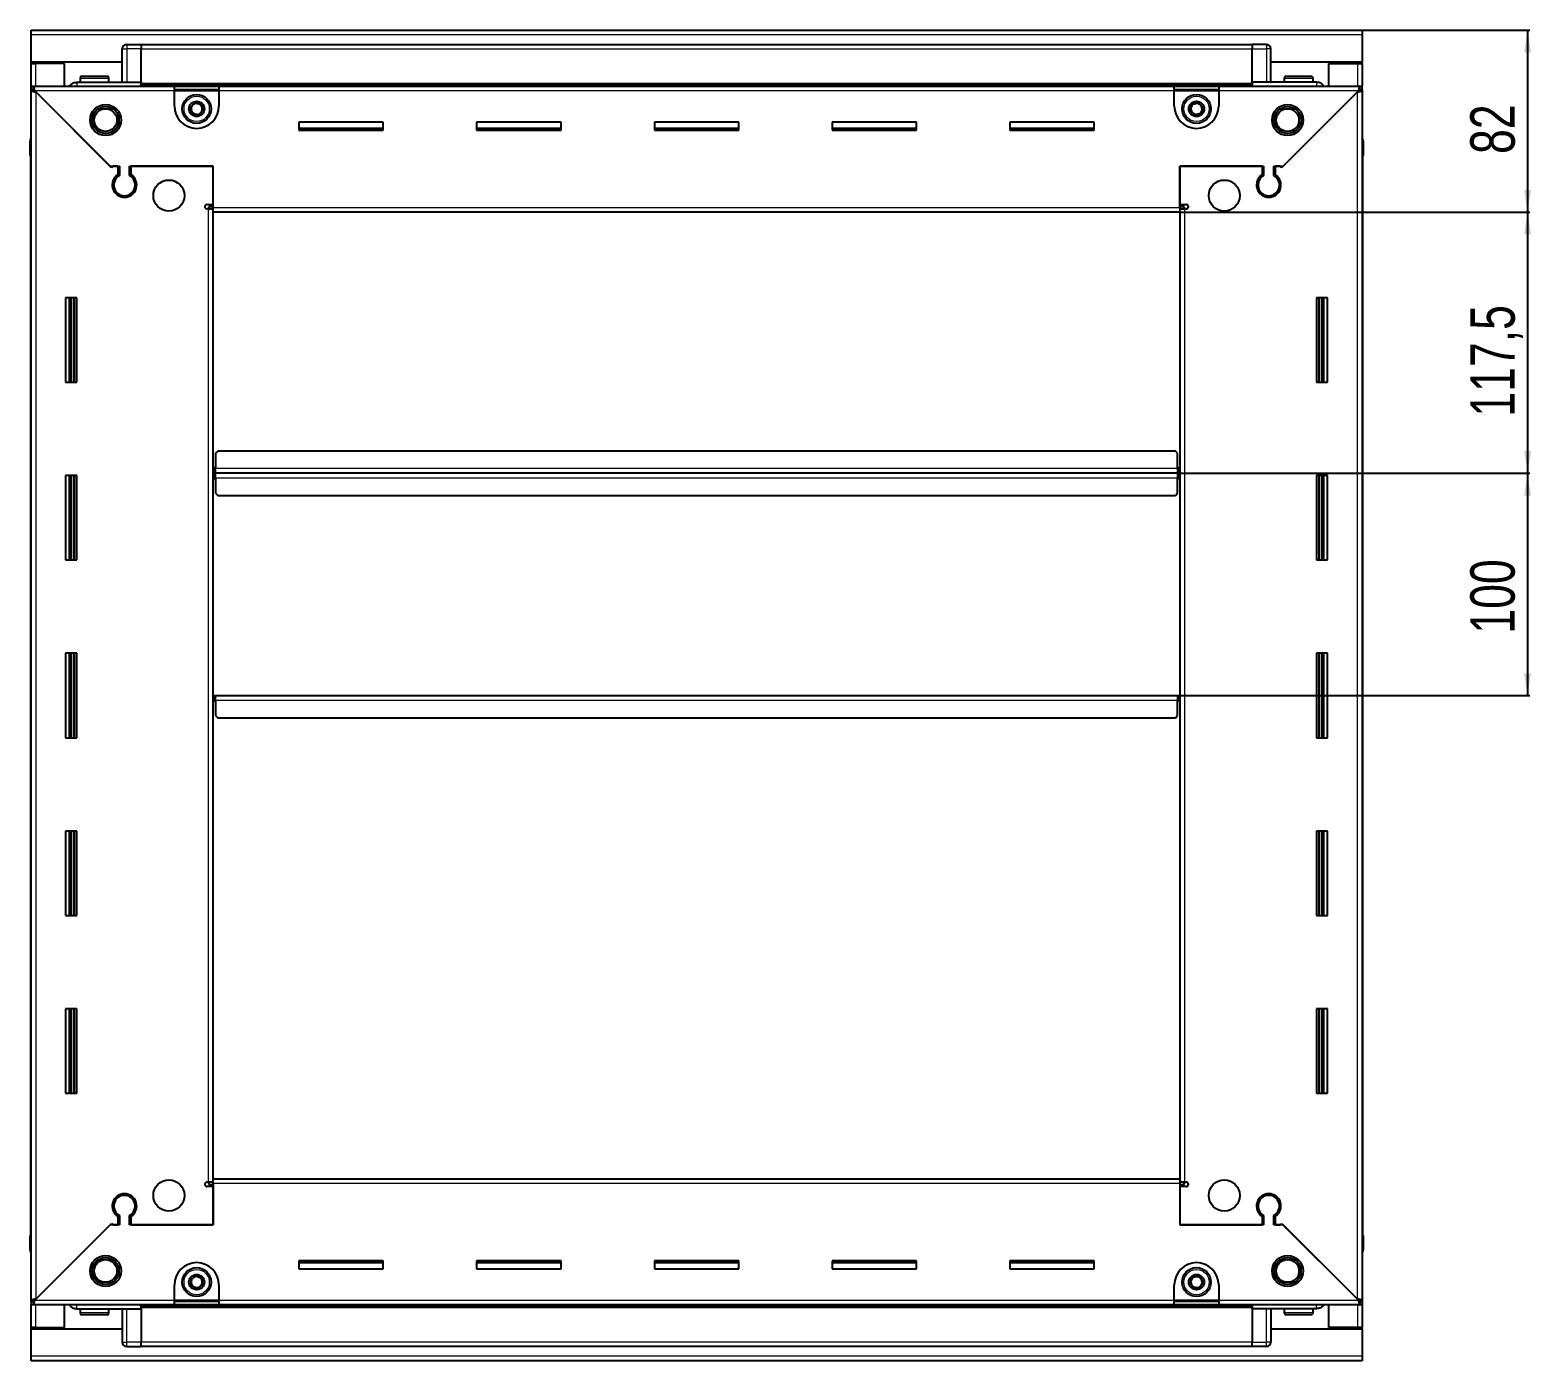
# Model space of a CAD drawing. Header units: millimetres. Extents: x 899 to 4301, y -776 to 1912.
# Drawn here: x 3625 to 4301, y 1194 to 1793 of the extents above; entities that cross this region are included whole.
import ezdxf

# ---------------------------------------------------------------- set-up
doc = ezdxf.new("R2010")
doc.units = ezdxf.units.MM
doc.layers.add('FORMAT', color=7, linetype='Continuous')
doc.styles.add('SLDTEXTSTYLE0', font='TXT', dxfattribs={"width": 0.75})
doc.dimstyles.new('SLDDIMSTYLE0', dxfattribs={"dimtxt": 20, "dimasz": 10, "dimexe": 0, "dimexo": 0.0625, "dimgap": 5, "dimtad": 2, "dimdec": 1, "dimrnd": 1e-09, "dimzin": 12, "dimdsep": 46, "dimtxsty": 'SLDTEXTSTYLE0', "dimsah": 1, "dimcen": 0.09, "dimadec": 0, "dimazin": 3, "dimtfac": 1, "dimtofl": 0, "dimtmove": 0, "dimatfit": 3, "dimfxl": 0, "dimfrac": 2, "dimtolj": 1, "dimtzin": 12, "dimarcsym": 0})

# ---------------------------------------------------------------- blocks, each defined once
blk = doc.blocks.new('_D_5')
at = {"layer": 'FORMAT'}
for p, q in [((4224.87, 1793.43), (4300.36, 1793.43)), ((4299.36, 1793.43), (4299.36, 1711.43)), ((4142.87, 1711.43), (4300.36, 1711.43))]:
    blk.add_line(p, q, dxfattribs=at)
for points in [[(4299.36, 1793.43), (4297.82, 1783.43), (4300.9, 1783.43)], [(4299.36, 1711.43), (4300.9, 1721.43), (4297.82, 1721.43)]]:
    blk.add_solid(points, dxfattribs=at)
at = {"layer": 'FORMAT', "insert": (4273.58, 1737.66), "char_height": 20, "attachment_point": 1, "rotation": 90, "style": 'SLDTEXTSTYLE0'}
blk.add_mtext('82', dxfattribs=at)
blk = doc.blocks.new('_D_6')
at = {"layer": 'FORMAT'}
for p, q in [((4142.87, 1711.43), (4300.36, 1711.43)), ((4299.36, 1711.43), (4299.36, 1593.93)), ((4141.87, 1593.93), (4300.36, 1593.93))]:
    blk.add_line(p, q, dxfattribs=at)
for points in [[(4299.36, 1711.43), (4297.82, 1701.43), (4300.9, 1701.43)], [(4299.36, 1593.93), (4300.9, 1603.93), (4297.82, 1603.93)]]:
    blk.add_solid(points, dxfattribs=at)
at = {"layer": 'FORMAT', "insert": (4273.58, 1619.43), "char_height": 20, "attachment_point": 1, "rotation": 90, "style": 'SLDTEXTSTYLE0'}
blk.add_mtext('117,5', dxfattribs=at)
blk = doc.blocks.new('_D_7')
at = {"layer": 'FORMAT'}
for p, q in [((4141.87, 1593.93), (4300.36, 1593.93)), ((4299.36, 1593.93), (4299.36, 1493.93)), ((4141.87, 1493.93), (4300.36, 1493.93))]:
    blk.add_line(p, q, dxfattribs=at)
for points in [[(4299.36, 1593.93), (4297.82, 1583.93), (4300.9, 1583.93)], [(4299.36, 1493.93), (4300.9, 1503.93), (4297.82, 1503.93)]]:
    blk.add_solid(points, dxfattribs=at)
at = {"layer": 'FORMAT', "insert": (4273.58, 1521.77), "char_height": 20, "attachment_point": 1, "rotation": 90, "style": 'SLDTEXTSTYLE0'}
blk.add_mtext('100', dxfattribs=at)

msp = doc.modelspace()

# ---------------------------------------------------------------- linework, layer by layer
at = {"color": 7, "linetype": 'Continuous', "lineweight": 25}
for p, q in [((3625.86, 1791.33), (3625.86, 1793.43)), ((3625.86, 1793.43), (4224.86, 1793.43)), ((3625.86, 1778.93), (3625.86, 1791.33)), ((4224.86, 1793.43), (4224.86, 1791.33)), ((4224.86, 1791.33), (4224.86, 1778.93)), ((3666.86, 1769.93), (3666.86, 1784.93)), ((3667.53, 1786.43), (3667.53, 1786.43)), ((3668.86, 1786.93), (3675.36, 1786.93)), ((3668.86, 1786.93), (3675.36, 1786.93)), ((3675.36, 1786.93), (3675.36, 1786.93)), ((3675.36, 1786.93), (3675.36, 1786.93)), ((3675.36, 1786.93), (3675.36, 1784.93)), ((4175.36, 1786.78), (3675.36, 1786.78)), ((3675.36, 1769.93), (3675.36, 1784.93)), ((4175.36, 1786.93), (4175.36, 1786.93)), ((4181.86, 1786.93), (4175.36, 1786.93)), ((4181.86, 1786.93), (4175.36, 1786.93)), ((4175.36, 1786.93), (4175.36, 1784.93)), ((4175.36, 1769.93), (4175.36, 1784.93)), ((4183.86, 1784.93), (4183.86, 1784.93)), ((4183.86, 1769.93), (4183.86, 1784.93)), ((3666.86, 1778.93), (3625.86, 1778.93)), ((3625.86, 1778.43), (3625.86, 1778.93)), ((3625.86, 1768.18), (3625.86, 1778.43)), ((3625.86, 1778.43), (3627.96, 1778.43)), ((3627.36, 1778.43), (3627.36, 1778.93)), ((3640.86, 1778.43), (3627.96, 1778.43)), ((3640.86, 1768.18), (3640.86, 1778.43)), ((4224.86, 1778.93), (4183.86, 1778.93)), ((4209.86, 1768.18), (4209.86, 1778.43)), ((4209.86, 1778.43), (4222.76, 1778.43)), ((4222.76, 1778.43), (4224.86, 1778.43)), ((4223.36, 1778.43), (4223.36, 1778.93)), ((4224.86, 1778.43), (4224.86, 1778.93)), ((4224.86, 1778.43), (4224.86, 1768.18)), ((3646.36, 1769.93), (3675.36, 1769.93)), ((3647.86, 1771.83), (3647.86, 1769.93)), ((3648.66, 1772.63), (3660.06, 1772.63)), ((3660.86, 1769.93), (3660.86, 1771.83)), ((3675.36, 1769.93), (3675.36, 1769.43)), ((4175.36, 1769.93), (4175.36, 1769.43)), ((4204.36, 1769.93), (4175.36, 1769.93)), ((4189.86, 1771.83), (4189.86, 1769.93)), ((4190.66, 1772.63), (4202.06, 1772.63)), ((4202.86, 1769.93), (4202.86, 1771.83)), ((3625.86, 1766.68), (3625.86, 1768.18)), ((3625.86, 1768.18), (3626.86, 1768.18)), ((3625.86, 1766.18), (3625.86, 1766.68)), ((3625.86, 1766.68), (3626.86, 1766.68)), ((3625.86, 1221.68), (3625.86, 1766.18)), ((3627.36, 1766.18), (3625.86, 1766.18)), ((3626.86, 1768.18), (3690.36, 1768.18)), ((3626.86, 1766.68), (3626.86, 1768.18)), ((3627.46, 1766.08), (3661.36, 1732.18)), ((3662.06, 1731.48), (3627.96, 1765.58)), ((3675.28, 1768.18), (3675.36, 1769.9)), ((3675.36, 1768.78), (4175.36, 1768.78)), ((3690.36, 1766.08), (3690.36, 1768.18)), ((3690.36, 1768.18), (3710.36, 1768.18)), ((3690.36, 1766.68), (3710.36, 1766.68)), ((3690.36, 1759.18), (3690.36, 1766.08)), ((3710.36, 1768.18), (3710.36, 1766.08)), ((3710.36, 1768.18), (4140.36, 1768.18)), ((3710.36, 1766.08), (3710.36, 1759.18)), ((4140.36, 1766.08), (4140.36, 1768.18)), ((4140.36, 1768.18), (4160.36, 1768.18)), ((4140.36, 1766.68), (4160.36, 1766.68)), ((4140.36, 1759.18), (4140.36, 1766.08)), ((4160.36, 1768.18), (4223.86, 1768.18)), ((4160.36, 1768.18), (4160.36, 1766.08)), ((4160.36, 1766.08), (4160.36, 1759.18)), ((4175.36, 1769.9), (4175.43, 1768.18)), ((4222.76, 1765.58), (4188.66, 1731.48)), ((4189.36, 1732.18), (4223.26, 1766.08)), ((4223.36, 1766.18), (4224.86, 1766.18)), ((4223.86, 1766.68), (4223.86, 1768.18)), ((4223.86, 1768.18), (4224.86, 1768.18)), ((4223.86, 1766.68), (4224.86, 1766.68)), ((4224.86, 1766.68), (4224.86, 1768.18)), ((4224.86, 1766.68), (4224.86, 1766.18)), ((4224.86, 1766.18), (4224.86, 1221.68)), ((3784.36, 1751.93), (3746.36, 1751.93)), ((3746.36, 1751.93), (3746.36, 1748.43)), ((3784.36, 1748.43), (3784.36, 1751.93)), ((3864.36, 1751.93), (3826.36, 1751.93)), ((3826.36, 1751.93), (3826.36, 1748.43)), ((3864.36, 1748.43), (3864.36, 1751.93)), ((3944.36, 1751.93), (3906.36, 1751.93)), ((3906.36, 1751.93), (3906.36, 1748.43)), ((3944.36, 1748.43), (3944.36, 1751.93)), ((4024.36, 1751.93), (3986.36, 1751.93)), ((3986.36, 1751.93), (3986.36, 1748.43)), ((4024.36, 1748.43), (4024.36, 1751.93)), ((4104.36, 1751.93), (4066.36, 1751.93)), ((4066.36, 1751.93), (4066.36, 1748.43)), ((4104.36, 1748.43), (4104.36, 1751.93)), ((3625.36, 1743.43), (3625.36, 1736.93)), ((3625.36, 1736.93), (3625.36, 1743.43)), ((3784.36, 1749.18), (3746.36, 1749.18)), ((3746.36, 1748.43), (3784.36, 1748.43)), ((3864.36, 1749.18), (3826.36, 1749.18)), ((3826.36, 1748.43), (3864.36, 1748.43)), ((3944.36, 1749.18), (3906.36, 1749.18)), ((3906.36, 1748.43), (3944.36, 1748.43)), ((4024.36, 1749.18), (3986.36, 1749.18)), ((3986.36, 1748.43), (4024.36, 1748.43)), ((4104.36, 1749.18), (4066.36, 1749.18)), ((4066.36, 1748.43), (4104.36, 1748.43)), ((4224.86, 1744.76), (4224.86, 1744.76)), ((4225.36, 1743.43), (4225.36, 1736.93)), ((4225.36, 1736.93), (4225.36, 1743.43)), ((3625.36, 1736.93), (3625.36, 1736.93)), ((3625.86, 1736.93), (3625.36, 1736.93)), ((3625.51, 1736.93), (3625.51, 1250.93)), ((4224.86, 1736.93), (4225.36, 1736.93)), ((4225.21, 1250.93), (4225.21, 1736.93)), ((4225.36, 1736.93), (4225.36, 1736.93)), ((4225.36, 1736.93), (4225.36, 1736.93)), ((3661.36, 1732.18), (3665.56, 1732.18)), ((3662.76, 1732.18), (3662.06, 1731.48)), ((3664.86, 1732.18), (3662.76, 1732.18)), ((3664.86, 1732.18), (3664.86, 1728.29)), ((3665.56, 1732.18), (3665.56, 1727.9)), ((3670.16, 1732.18), (3707.86, 1732.18)), ((3670.16, 1727.9), (3670.16, 1732.18)), ((3670.86, 1728.29), (3670.86, 1732.18)), ((3707.86, 1732.18), (3670.86, 1732.18)), ((3707.86, 1713.53), (3707.86, 1732.18)), ((3707.86, 1714.93), (3707.86, 1732.18)), ((4142.86, 1732.18), (4180.56, 1732.18)), ((4142.86, 1713.53), (4142.86, 1732.18)), ((4142.86, 1732.18), (4142.86, 1714.93)), ((4179.86, 1732.18), (4142.86, 1732.18)), ((4179.86, 1732.18), (4179.86, 1728.29)), ((4180.56, 1732.18), (4180.56, 1727.9)), ((4185.16, 1732.18), (4189.36, 1732.18)), ((4185.16, 1727.9), (4185.16, 1732.18)), ((4187.96, 1732.18), (4185.86, 1732.18)), ((4185.86, 1728.29), (4185.86, 1732.18)), ((4188.66, 1731.48), (4187.96, 1732.18)), ((3665.86, 1719.32), (3665.86, 1718.56)), ((4184.86, 1719.32), (4184.86, 1718.56)), ((3705.01, 1714.93), (3707.86, 1714.93)), ((3705.76, 1712.93), (3705.01, 1712.93)), ((3705.76, 1712.93), (3707.86, 1712.93)), ((3707.86, 1713.93), (3705.86, 1713.93)), ((3705.86, 1713.93), (3705.86, 1712.93)), ((3707.86, 1711.43), (3707.86, 1713.53)), ((4142.86, 1711.43), (3707.86, 1711.43)), ((3707.86, 1276.43), (3707.86, 1711.43)), ((4142.86, 1714.93), (4145.71, 1714.93)), ((4144.86, 1713.93), (4142.86, 1713.93)), ((4142.86, 1713.53), (4142.86, 1711.43)), ((4142.86, 1712.93), (4144.96, 1712.93)), ((4142.86, 1711.43), (4142.86, 1276.43)), ((4144.86, 1712.93), (4144.86, 1713.93)), ((4145.71, 1712.93), (4144.96, 1712.93)), ((3646.36, 1672.93), (3641.36, 1672.93)), ((3641.36, 1672.93), (3641.36, 1634.93)), ((3643.51, 1634.93), (3643.51, 1672.93)), ((3645.3, 1634.93), (3645.3, 1672.93)), ((3645.33, 1634.93), (3645.33, 1672.93)), ((3646.36, 1634.93), (3646.36, 1672.93)), ((4204.36, 1672.93), (4204.36, 1634.93)), ((4209.36, 1672.93), (4204.36, 1672.93)), ((4205.38, 1672.93), (4205.38, 1634.93)), ((4205.41, 1672.93), (4205.41, 1634.93)), ((4207.21, 1672.93), (4207.21, 1634.93)), ((4209.36, 1634.93), (4209.36, 1672.93)), ((3641.36, 1634.93), (3646.36, 1634.93)), ((4204.36, 1634.93), (4209.36, 1634.93)), ((3709.86, 1603.93), (3708.86, 1602.93)), ((3708.86, 1602.93), (3708.86, 1596.03)), ((4140.86, 1603.93), (3709.86, 1603.93)), ((4141.86, 1602.93), (4140.86, 1603.93)), ((4141.86, 1596.03), (4141.86, 1602.93)), ((3708.86, 1596.78), (3708.61, 1596.78)), ((3708.61, 1596.78), (3708.61, 1593.93)), ((3708.86, 1593.93), (3708.86, 1596.03)), ((4142.11, 1596.78), (4141.86, 1596.78)), ((4141.86, 1596.03), (4141.86, 1593.93)), ((4142.11, 1593.93), (4142.11, 1596.78)), ((3646.36, 1592.93), (3641.36, 1592.93)), ((3641.36, 1592.93), (3641.36, 1554.93)), ((3643.51, 1554.93), (3643.51, 1592.93)), ((3645.3, 1554.93), (3645.3, 1592.93)), ((3645.33, 1554.93), (3645.33, 1592.93)), ((3646.36, 1554.93), (3646.36, 1592.93)), ((3708.61, 1593.93), (3707.86, 1593.93)), ((3708.61, 1593.93), (3708.61, 1591.08)), ((3708.61, 1591.08), (3708.86, 1591.08)), ((4141.86, 1593.93), (3708.86, 1593.93)), ((3708.86, 1591.83), (3708.86, 1593.93)), ((3708.86, 1591.83), (3708.86, 1584.93)), ((4141.86, 1593.93), (4141.86, 1591.83)), ((4141.86, 1584.93), (4141.86, 1591.83)), ((4141.86, 1591.08), (4142.11, 1591.08)), ((4142.86, 1593.93), (4142.11, 1593.93)), ((4142.11, 1591.08), (4142.11, 1593.93)), ((4204.36, 1592.93), (4204.36, 1554.93)), ((4209.36, 1592.93), (4204.36, 1592.93)), ((4205.38, 1592.93), (4205.38, 1554.93)), ((4205.41, 1592.93), (4205.41, 1554.93)), ((4207.21, 1592.93), (4207.21, 1554.93)), ((4209.36, 1554.93), (4209.36, 1592.93)), ((3708.86, 1584.93), (3709.86, 1583.93)), ((3709.86, 1583.93), (4140.86, 1583.93)), ((4140.86, 1583.93), (4141.86, 1584.93)), ((3641.36, 1554.93), (3646.36, 1554.93)), ((4204.36, 1554.93), (4209.36, 1554.93)), ((3646.36, 1512.93), (3641.36, 1512.93)), ((3641.36, 1512.93), (3641.36, 1474.93)), ((3643.51, 1474.93), (3643.51, 1512.93)), ((3645.3, 1474.93), (3645.3, 1512.93)), ((3645.33, 1474.93), (3645.33, 1512.93)), ((3646.36, 1474.93), (3646.36, 1512.93)), ((4204.36, 1512.93), (4204.36, 1474.93)), ((4209.36, 1512.93), (4204.36, 1512.93)), ((4205.38, 1512.93), (4205.38, 1474.93)), ((4205.41, 1512.93), (4205.41, 1474.93)), ((4207.21, 1512.93), (4207.21, 1474.93)), ((4209.36, 1474.93), (4209.36, 1512.93)), ((3707.86, 1493.93), (3708.61, 1493.93)), ((3708.61, 1493.93), (3708.61, 1491.08)), ((3708.86, 1491.83), (3708.86, 1493.93)), ((3708.86, 1493.93), (4141.86, 1493.93)), ((4141.86, 1493.93), (4141.86, 1491.83)), ((4142.11, 1491.08), (4142.11, 1493.93)), ((4142.11, 1493.93), (4142.86, 1493.93)), ((3708.61, 1491.08), (3708.86, 1491.08)), ((3708.86, 1491.83), (3708.86, 1484.93)), ((4141.86, 1484.93), (4141.86, 1491.83)), ((4141.86, 1491.08), (4142.11, 1491.08)), ((3708.86, 1484.93), (3709.86, 1483.93)), ((3709.86, 1483.93), (4140.86, 1483.93)), ((4140.86, 1483.93), (4141.86, 1484.93)), ((3641.36, 1474.93), (3646.36, 1474.93)), ((4204.36, 1474.93), (4209.36, 1474.93)), ((3646.36, 1432.93), (3641.36, 1432.93)), ((3641.36, 1432.93), (3641.36, 1394.93)), ((3643.51, 1394.93), (3643.51, 1432.93)), ((3645.3, 1394.93), (3645.3, 1432.93)), ((3645.33, 1394.93), (3645.33, 1432.93)), ((3646.36, 1394.93), (3646.36, 1432.93)), ((4204.36, 1432.93), (4204.36, 1394.93)), ((4209.36, 1432.93), (4204.36, 1432.93)), ((4205.38, 1432.93), (4205.38, 1394.93)), ((4205.41, 1432.93), (4205.41, 1394.93)), ((4207.21, 1432.93), (4207.21, 1394.93)), ((4209.36, 1394.93), (4209.36, 1432.93)), ((3641.36, 1394.93), (3646.36, 1394.93)), ((4204.36, 1394.93), (4209.36, 1394.93)), ((3646.36, 1352.93), (3641.36, 1352.93)), ((3641.36, 1352.93), (3641.36, 1314.93)), ((3643.51, 1314.93), (3643.51, 1352.93)), ((3645.3, 1314.93), (3645.3, 1352.93)), ((3645.33, 1314.93), (3645.33, 1352.93)), ((3646.36, 1314.93), (3646.36, 1352.93)), ((4204.36, 1352.93), (4204.36, 1314.93)), ((4209.36, 1352.93), (4204.36, 1352.93)), ((4205.38, 1352.93), (4205.38, 1314.93)), ((4205.41, 1352.93), (4205.41, 1314.93)), ((4207.21, 1352.93), (4207.21, 1314.93)), ((4209.36, 1314.93), (4209.36, 1352.93)), ((3641.36, 1314.93), (3646.36, 1314.93)), ((4204.36, 1314.93), (4209.36, 1314.93)), ((3705.01, 1274.93), (3705.76, 1274.93)), ((3707.86, 1272.93), (3705.01, 1272.93)), ((3707.86, 1274.93), (3705.76, 1274.93)), ((3705.86, 1274.93), (3705.86, 1273.93)), ((3705.86, 1273.93), (3707.86, 1273.93)), ((3707.86, 1274.33), (3707.86, 1276.43)), ((3707.86, 1276.43), (4142.86, 1276.43)), ((3707.86, 1274.33), (3707.86, 1255.68)), ((3707.86, 1255.68), (3707.86, 1272.93)), ((4142.86, 1276.43), (4142.86, 1274.33)), ((4144.96, 1274.93), (4142.86, 1274.93)), ((4142.86, 1274.33), (4142.86, 1255.68)), ((4142.86, 1273.93), (4144.86, 1273.93)), ((4142.86, 1272.93), (4142.86, 1255.68)), ((4145.71, 1272.93), (4142.86, 1272.93)), ((4144.86, 1273.93), (4144.86, 1274.93)), ((4144.96, 1274.93), (4145.71, 1274.93)), ((3665.86, 1269.31), (3665.86, 1268.55)), ((4184.86, 1269.31), (4184.86, 1268.55)), ((3664.86, 1259.57), (3664.86, 1255.68)), ((3665.56, 1259.97), (3665.56, 1255.68)), ((3670.16, 1255.68), (3670.16, 1259.97)), ((3670.86, 1255.68), (3670.86, 1259.57)), ((4179.86, 1259.57), (4179.86, 1255.68)), ((4180.56, 1259.97), (4180.56, 1255.68)), ((4185.16, 1255.68), (4185.16, 1259.97)), ((4185.86, 1255.68), (4185.86, 1259.57)), ((3625.36, 1244.43), (3625.36, 1250.93)), ((3625.36, 1250.93), (3625.36, 1250.93)), ((3625.36, 1250.93), (3625.36, 1250.93)), ((3625.36, 1250.93), (3625.36, 1244.43)), ((3625.86, 1250.93), (3625.36, 1250.93)), ((3661.36, 1255.68), (3627.46, 1221.78)), ((3627.96, 1222.28), (3662.06, 1256.38)), ((3665.56, 1255.68), (3661.36, 1255.68)), ((3662.06, 1256.38), (3662.76, 1255.68)), ((3662.76, 1255.68), (3664.86, 1255.68)), ((3707.86, 1255.68), (3670.16, 1255.68)), ((3670.86, 1255.68), (3707.86, 1255.68)), ((4180.56, 1255.68), (4142.86, 1255.68)), ((4142.86, 1255.68), (4179.86, 1255.68)), ((4189.36, 1255.68), (4185.16, 1255.68)), ((4185.86, 1255.68), (4187.96, 1255.68)), ((4187.96, 1255.68), (4188.66, 1256.38)), ((4188.66, 1256.38), (4222.76, 1222.28)), ((4223.26, 1221.78), (4189.36, 1255.68)), ((4224.86, 1250.93), (4225.36, 1250.93)), ((4225.36, 1250.93), (4225.36, 1250.93)), ((4225.36, 1244.43), (4225.36, 1250.93)), ((4225.36, 1250.93), (4225.36, 1244.43)), ((3625.86, 1243.11), (3625.86, 1243.11)), ((3784.36, 1239.43), (3746.36, 1239.43)), ((3746.36, 1239.43), (3746.36, 1235.93)), ((3746.36, 1238.68), (3784.36, 1238.68)), ((3784.36, 1235.93), (3784.36, 1239.43)), ((3864.36, 1239.43), (3826.36, 1239.43)), ((3826.36, 1239.43), (3826.36, 1235.93)), ((3826.36, 1238.68), (3864.36, 1238.68)), ((3864.36, 1235.93), (3864.36, 1239.43)), ((3944.36, 1239.43), (3906.36, 1239.43)), ((3906.36, 1239.43), (3906.36, 1235.93)), ((3906.36, 1238.68), (3944.36, 1238.68)), ((3944.36, 1235.93), (3944.36, 1239.43)), ((4024.36, 1239.43), (3986.36, 1239.43)), ((3986.36, 1239.43), (3986.36, 1235.93)), ((3986.36, 1238.68), (4024.36, 1238.68)), ((4024.36, 1235.93), (4024.36, 1239.43)), ((4104.36, 1239.43), (4066.36, 1239.43)), ((4066.36, 1239.43), (4066.36, 1235.93)), ((4066.36, 1238.68), (4104.36, 1238.68)), ((4104.36, 1235.93), (4104.36, 1239.43)), ((3746.36, 1235.93), (3784.36, 1235.93)), ((3826.36, 1235.93), (3864.36, 1235.93)), ((3906.36, 1235.93), (3944.36, 1235.93)), ((3986.36, 1235.93), (4024.36, 1235.93)), ((4066.36, 1235.93), (4104.36, 1235.93)), ((3690.36, 1221.78), (3690.36, 1228.68)), ((3710.36, 1228.68), (3710.36, 1221.78)), ((4140.36, 1221.78), (4140.36, 1228.68)), ((4160.36, 1228.68), (4160.36, 1221.78)), ((3625.86, 1221.18), (3625.86, 1221.68)), ((3627.36, 1221.68), (3625.86, 1221.68)), ((3625.86, 1221.18), (3625.86, 1219.68)), ((3626.86, 1221.18), (3625.86, 1221.18)), ((3625.86, 1209.43), (3625.86, 1219.68)), ((3626.86, 1219.68), (3625.86, 1219.68)), ((3626.86, 1221.18), (3626.86, 1219.68)), ((3690.36, 1219.68), (3626.86, 1219.68)), ((3640.86, 1209.43), (3640.86, 1219.68)), ((3646.36, 1217.93), (3675.36, 1217.93)), ((3647.86, 1217.93), (3647.86, 1216.03)), ((3660.86, 1216.03), (3660.86, 1217.93)), ((3666.86, 1217.93), (3666.86, 1202.93)), ((3675.36, 1217.97), (3675.28, 1219.68)), ((4175.36, 1219.08), (3675.36, 1219.08)), ((3675.36, 1217.93), (3675.36, 1218.43)), ((3675.36, 1217.93), (3675.36, 1202.93)), ((3690.36, 1219.68), (3690.36, 1221.78)), ((3710.36, 1221.18), (3690.36, 1221.18)), ((3710.36, 1219.68), (3690.36, 1219.68)), ((3710.36, 1221.78), (3710.36, 1219.68)), ((4140.36, 1219.68), (3710.36, 1219.68)), ((4140.36, 1219.68), (4140.36, 1221.78)), ((4160.36, 1221.18), (4140.36, 1221.18)), ((4160.36, 1219.68), (4140.36, 1219.68)), ((4160.36, 1221.78), (4160.36, 1219.68)), ((4223.86, 1219.68), (4160.36, 1219.68)), ((4175.43, 1219.68), (4175.36, 1217.97)), ((4175.36, 1217.93), (4175.36, 1218.43)), ((4204.36, 1217.93), (4175.36, 1217.93)), ((4175.36, 1217.93), (4175.36, 1202.93)), ((4183.86, 1217.93), (4183.86, 1202.93)), ((4189.86, 1217.93), (4189.86, 1216.03)), ((4202.86, 1216.03), (4202.86, 1217.93)), ((4209.86, 1209.43), (4209.86, 1219.68)), ((4223.36, 1221.68), (4224.86, 1221.68)), ((4223.86, 1221.18), (4223.86, 1219.68)), ((4224.86, 1221.18), (4223.86, 1221.18)), ((4224.86, 1219.68), (4223.86, 1219.68)), ((4224.86, 1221.68), (4224.86, 1221.18)), ((4224.86, 1221.18), (4224.86, 1219.68)), ((4224.86, 1219.68), (4224.86, 1209.43)), ((3627.96, 1209.43), (3625.86, 1209.43)), ((3625.86, 1208.93), (3625.86, 1209.43)), ((3627.36, 1208.93), (3627.36, 1209.43)), ((3627.96, 1209.43), (3640.86, 1209.43)), ((3652.43, 1215.23), (3648.66, 1215.23)), ((3660.06, 1215.23), (3652.43, 1215.23)), ((4197.65, 1215.23), (4190.66, 1215.23)), ((4202.06, 1215.23), (4197.65, 1215.23)), ((4222.76, 1209.43), (4209.86, 1209.43)), ((4224.86, 1209.43), (4222.76, 1209.43)), ((4223.36, 1208.93), (4223.36, 1209.43)), ((4224.86, 1208.93), (4224.86, 1209.43)), ((3625.86, 1196.53), (3625.86, 1208.93)), ((3625.86, 1208.93), (3666.86, 1208.93)), ((3666.86, 1202.93), (3666.86, 1202.93)), ((3675.36, 1200.93), (3675.36, 1202.93)), ((4175.36, 1200.93), (4175.36, 1202.93)), ((4183.86, 1208.93), (4224.86, 1208.93)), ((4224.86, 1208.93), (4224.86, 1196.53)), ((3625.86, 1194.43), (3625.86, 1196.53)), ((3668.86, 1200.93), (3675.36, 1200.93)), ((3668.86, 1200.93), (3675.36, 1200.93)), ((3675.36, 1201.08), (4175.36, 1201.08)), ((3675.36, 1200.93), (3675.36, 1200.93)), ((4175.36, 1200.93), (4175.36, 1200.93)), ((4181.86, 1200.93), (4175.36, 1200.93)), ((4175.36, 1200.93), (4175.36, 1200.93)), ((4181.86, 1200.93), (4175.36, 1200.93)), ((4183.18, 1201.43), (4183.18, 1201.43)), ((4224.86, 1196.53), (4224.86, 1194.43)), ((4224.86, 1194.43), (3625.86, 1194.43))]:
    msp.add_line(p, q, dxfattribs=at)
at = {"color": 8, "linetype": 'Continuous', "lineweight": 18}
for p, q in [((4224.86, 1791.33), (3625.86, 1791.33)), ((3666.86, 1784.93), (3668.86, 1784.93)), ((3668.86, 1786.93), (3668.86, 1784.93)), ((3668.86, 1784.93), (3668.86, 1769.93)), ((3675.36, 1784.93), (3668.86, 1784.93)), ((4175.36, 1784.78), (3675.36, 1784.78)), ((4175.36, 1784.93), (4181.86, 1784.93)), ((4181.86, 1786.93), (4181.86, 1784.93)), ((4181.86, 1784.93), (4181.86, 1769.93)), ((4183.86, 1784.93), (4181.86, 1784.93)), ((3627.96, 1778.43), (3627.96, 1778.93)), ((3627.96, 1768.18), (3627.96, 1778.43)), ((4222.76, 1778.93), (4222.76, 1778.43)), ((4222.76, 1778.43), (4222.76, 1768.18)), ((3647.86, 1771.83), (3660.86, 1771.83)), ((4189.86, 1771.83), (4202.86, 1771.83)), ((3690.36, 1766.08), (3627.46, 1766.08)), ((3627.96, 1765.58), (3627.96, 1222.28)), ((4175.36, 1769.43), (3675.36, 1769.43)), ((4175.36, 1768.2), (3675.36, 1768.2)), ((3690.36, 1766.08), (3710.36, 1766.08)), ((4140.36, 1766.08), (3710.36, 1766.08)), ((4140.36, 1766.08), (4160.36, 1766.08)), ((4223.26, 1766.08), (4160.36, 1766.08)), ((4222.76, 1222.28), (4222.76, 1765.58)), ((3625.86, 1743.43), (3625.36, 1743.43)), ((4224.86, 1743.43), (4225.36, 1743.43)), ((3705.76, 1274.93), (3705.76, 1712.93)), ((3707.86, 1713.53), (4142.86, 1713.53)), ((4144.96, 1712.93), (4144.96, 1274.93)), ((3642.86, 1672.93), (3642.86, 1634.93)), ((3644.09, 1672.93), (3644.09, 1634.93)), ((4206.62, 1634.93), (4206.62, 1672.93)), ((4207.86, 1634.93), (4207.86, 1672.93)), ((4141.86, 1596.03), (3708.86, 1596.03)), ((3642.86, 1592.93), (3642.86, 1554.93)), ((3644.09, 1592.93), (3644.09, 1554.93)), ((3708.86, 1591.83), (4141.86, 1591.83)), ((4206.62, 1554.93), (4206.62, 1592.93)), ((4207.86, 1554.93), (4207.86, 1592.93)), ((3642.86, 1512.93), (3642.86, 1474.93)), ((3644.09, 1512.93), (3644.09, 1474.93)), ((4206.62, 1474.93), (4206.62, 1512.93)), ((4207.86, 1474.93), (4207.86, 1512.93)), ((3708.86, 1491.83), (4141.86, 1491.83)), ((3642.86, 1432.93), (3642.86, 1394.93)), ((3644.09, 1432.93), (3644.09, 1394.93)), ((4206.62, 1394.93), (4206.62, 1432.93)), ((4207.86, 1394.93), (4207.86, 1432.93)), ((3642.86, 1352.93), (3642.86, 1314.93)), ((3644.09, 1352.93), (3644.09, 1314.93)), ((4206.62, 1314.93), (4206.62, 1352.93)), ((4207.86, 1314.93), (4207.86, 1352.93)), ((4142.86, 1274.33), (3707.86, 1274.33)), ((3625.86, 1244.43), (3625.36, 1244.43)), ((4224.86, 1244.43), (4225.36, 1244.43)), ((3627.46, 1221.78), (3690.36, 1221.78)), ((3627.96, 1209.43), (3627.96, 1219.68)), ((3652.16, 1216.03), (3647.86, 1216.03)), ((3660.86, 1216.03), (3652.16, 1216.03)), ((3668.86, 1202.93), (3668.86, 1217.93)), ((3675.36, 1219.67), (4175.36, 1219.67)), ((3675.36, 1218.43), (4175.36, 1218.43)), ((3710.36, 1221.78), (3690.36, 1221.78)), ((3710.36, 1221.78), (4140.36, 1221.78)), ((4160.36, 1221.78), (4140.36, 1221.78)), ((4160.36, 1221.78), (4223.26, 1221.78)), ((4181.86, 1202.93), (4181.86, 1217.93)), ((4197.83, 1216.03), (4189.86, 1216.03)), ((4202.86, 1216.03), (4197.83, 1216.03)), ((4222.76, 1219.68), (4222.76, 1209.43)), ((3627.96, 1208.93), (3627.96, 1209.43)), ((4222.76, 1209.43), (4222.76, 1208.93)), ((3666.86, 1202.93), (3668.86, 1202.93)), ((3675.36, 1202.93), (3668.86, 1202.93)), ((3668.86, 1200.93), (3668.86, 1202.93)), ((3675.36, 1203.08), (4175.36, 1203.08)), ((4175.36, 1202.93), (4181.86, 1202.93)), ((4183.86, 1202.93), (4181.86, 1202.93)), ((4181.86, 1200.93), (4181.86, 1202.93)), ((4224.86, 1196.53), (3625.86, 1196.53))]:
    msp.add_line(p, q, dxfattribs=at)
at = {"color": 7, "linetype": 'Continuous', "lineweight": 25}
for centre, radius in [((3700.36, 1757.93), 6.5), ((4150.36, 1757.93), 6.5), ((3659.36, 1752.93), 7), ((3659.36, 1752.93), 6.03), ((3659.36, 1752.93), 5.1), ((3700.36, 1757.93), 3.46), ((4150.36, 1757.93), 3.46), ((4191.36, 1752.93), 7), ((4191.36, 1752.93), 6.03), ((4191.36, 1752.93), 5.1), ((3687.86, 1718.93), 7), ((4162.86, 1718.93), 7), ((3687.86, 1268.93), 7), ((4162.86, 1268.93), 7), ((3659.36, 1234.93), 7), ((3659.36, 1234.93), 6.02), ((3659.36, 1234.93), 5.1), ((3700.36, 1229.93), 6.5), ((4150.36, 1229.93), 6.5), ((4191.36, 1234.93), 7), ((4191.36, 1234.93), 6.02), ((4191.36, 1234.93), 5.1), ((3700.36, 1229.93), 3.46), ((4150.36, 1229.93), 3.46)]:
    msp.add_circle(centre, radius, dxfattribs=at)
at = {"color": 8, "linetype": 'Continuous', "lineweight": 18}
for centre in [(3700.36, 1757.93), (4150.36, 1757.93), (3700.36, 1229.93), (4150.36, 1229.93)]:
    msp.add_circle(centre, 5.7, dxfattribs=at)
at = {"color": 7, "linetype": 'Continuous', "lineweight": 25}
for centre, radius, start, end in [((3668.86, 1784.93), 2, 90, 180), ((3668.86, 1784.93), 2, 131.40962, 180), ((4181.86, 1784.93), 2, 0, 90), ((4181.86, 1784.93), 2, 0, 90), ((3648.66, 1771.83), 0.8, 90, 180), ((3660.06, 1771.83), 0.8, 0, 90), ((3666.66, 1770.13), 0.2, 270, 0), ((4184.06, 1770.13), 0.2, 180, 270), ((4190.66, 1771.83), 0.8, 90, 180), ((4202.06, 1771.83), 0.8, 0, 90), ((3700.36, 1759.18), 10, 180, 270), ((3700.36, 1757.93), 2.5, 134.01559, 194.01559), ((3700.36, 1757.93), 2.5, 194.01559, 254.01559), ((3700.36, 1757.93), 2.5, 74.01559, 134.01559), ((3700.36, 1759.18), 10, 270, 0), ((3700.36, 1757.93), 2.5, 14.01559, 74.01559), ((3700.36, 1757.93), 2.5, 314.01559, 14.01559), ((4150.36, 1759.18), 10, 180, 270), ((4150.36, 1757.93), 2.5, 160.11158, 220.11158), ((4150.36, 1757.93), 2.5, 100.11158, 160.11158), ((4150.36, 1757.93), 2.5, 40.11158, 100.11158), ((4150.36, 1759.18), 10, 270, 0), ((4150.36, 1757.93), 2.5, 280.11158, 340.11158), ((4150.36, 1757.93), 2.5, 340.11158, 40.11158), ((3700.36, 1757.93), 2.5, 254.01559, 314.01559), ((4150.36, 1757.93), 2.5, 220.11158, 280.11158), ((3627.36, 1743.43), 2, 138.59038, 180), ((4223.36, 1743.43), 2, 33.78451, 41.40962), ((4223.36, 1743.43), 2, 0, 41.40962), ((4223.36, 1743.43), 2, 360, 19.56674), ((3667.86, 1723.68), 5.5, 123.05573, 56.94427), ((3667.86, 1723.68), 4.8, 118.63099, 61.36901), ((4182.86, 1723.68), 5.5, 123.05573, 56.94427), ((4182.86, 1723.68), 4.8, 118.63099, 61.36901), ((3705.01, 1713.93), 1, 90, 270), ((4145.71, 1713.93), 1, 270, 90), ((3705.01, 1273.93), 1, 90, 270), ((4145.71, 1273.93), 1, 270, 90), ((3667.86, 1264.18), 5.5, 303.05573, 236.94427), ((3667.86, 1264.18), 4.8, 298.63099, 241.36901), ((4182.86, 1264.18), 5.5, 303.05573, 236.94427), ((4182.86, 1264.18), 4.8, 298.63099, 241.36901), ((3627.36, 1244.43), 2, 180, 221.40962), ((3627.36, 1244.43), 2, 180, 221.39416), ((4223.36, 1244.43), 2, 318.57492, 360), ((4223.36, 1244.43), 2, 318.59038, 0), ((3700.36, 1228.68), 10, 90, 180), ((3700.36, 1228.68), 10, 0, 90), ((4150.36, 1228.68), 10, 90, 180), ((4150.36, 1228.68), 10, 0, 90), ((3700.36, 1229.93), 2.5, 127.47401, 187.47401), ((3700.36, 1229.93), 2.5, 187.47401, 247.47401), ((3700.36, 1229.93), 2.5, 67.47401, 127.47401), ((3700.36, 1229.93), 2.5, 7.47401, 67.47401), ((3700.36, 1229.93), 2.5, 307.47401, 7.47401), ((4150.36, 1229.93), 2.5, 147.04236, 207.04236), ((4150.36, 1229.93), 2.5, 87.04236, 147.04236), ((4150.36, 1229.93), 2.5, 27.04236, 87.04236), ((4150.36, 1229.93), 2.5, 327.04236, 27.04236), ((3700.36, 1229.93), 2.5, 247.47401, 307.47401), ((4150.36, 1229.93), 2.5, 207.04236, 267.04236), ((4150.36, 1229.93), 2.5, 267.04236, 327.04236), ((3648.66, 1216.03), 0.8, 180, 270), ((3660.06, 1216.03), 0.8, 270, 360), ((3666.66, 1217.73), 0.2, 0, 90), ((4184.06, 1217.73), 0.2, 90, 180), ((4190.66, 1216.03), 0.8, 180, 270), ((4202.06, 1216.03), 0.8, 270, 0), ((3668.86, 1202.93), 2, 180, 270), ((3668.86, 1202.93), 2, 180, 270), ((4181.86, 1202.93), 2, 270, 0)]:
    msp.add_arc(centre, radius, start, end, dxfattribs=at)
for points, knots in [([(3643.14, 1768.18), (3643.26, 1768.38), (3643.65, 1769.03), (3644.8, 1769.74), (3645.84, 1769.87), (3646.36, 1769.93)], [0, 0, 0, 0, 0.18225, 0.591125, 1, 1, 1, 1]), ([(3675.36, 1769.93), (3675.36, 1769.9), (3675.36, 1769.82), (3675.36, 1769.2), (3675.36, 1768.64), (3675.36, 1768.27), (3675.36, 1768.26)], [0, 0, 0, 0, 0.3302672, 0.6605344, 0.9908016, 1, 1, 1, 1]), ([(4175.36, 1769.93), (4175.36, 1769.9), (4175.36, 1769.82), (4175.36, 1769.2), (4175.36, 1768.64), (4175.36, 1768.27), (4175.36, 1768.26)], [0, 0, 0, 0, 0.330266, 0.660532, 0.990799, 1, 1, 1, 1]), ([(4207.57, 1768.18), (4207.45, 1768.38), (4207.06, 1769.03), (4205.91, 1769.74), (4204.87, 1769.87), (4204.36, 1769.93)], [0, 0, 0, 0, 0.1822499, 0.5911249, 1, 1, 1, 1]), ([(3625.86, 1766.18), (3625.88, 1766.14), (3625.94, 1766.05), (3626.33, 1765.91), (3626.89, 1765.78), (3627.47, 1765.67), (3627.83, 1765.61), (3627.96, 1765.58)], [0, 0, 0, 0, 0.230255, 0.448522, 0.666786, 0.88505, 1, 1, 1, 1]), ([(3627.46, 1766.08), (3627.41, 1766.34), (3627.32, 1766.83), (3627.19, 1767.47), (3627.06, 1767.94), (3626.95, 1768.16), (3626.88, 1768.18), (3626.86, 1768.18)], [0, 0, 0, 0, 0.230255, 0.448522, 0.666786, 0.88505, 1, 1, 1, 1]), ([(4222.76, 1765.58), (4223.01, 1765.63), (4223.5, 1765.72), (4224.15, 1765.85), (4224.61, 1765.98), (4224.83, 1766.09), (4224.85, 1766.16), (4224.86, 1766.18)], [0, 0, 0, 0, 0.230255, 0.448522, 0.666786, 0.88505, 1, 1, 1, 1]), ([(4223.86, 1768.18), (4223.81, 1768.16), (4223.72, 1768.11), (4223.59, 1767.71), (4223.46, 1767.15), (4223.35, 1766.57), (4223.28, 1766.21), (4223.26, 1766.08)], [0, 0, 0, 0, 0.2302553, 0.4485219, 0.6667858, 0.8850496, 1, 1, 1, 1]), ([(3697.58, 1758.73), (3697.95, 1759.09), (3698.65, 1759.76), (3699.34, 1760.42), (3699.66, 1760.73)], [0, 0, 0, 0, 0.534686, 1, 1, 1, 1]), ([(3698.28, 1755.93), (3698.2, 1756.26), (3698, 1757.06), (3697.76, 1758.03), (3697.61, 1758.61), (3697.58, 1758.73)], [0, 0, 0, 0, 0.362901, 0.866875, 1, 1, 1, 1]), ([(3699.66, 1760.73), (3700.15, 1760.59), (3701.08, 1760.33), (3702, 1760.06), (3702.43, 1759.94)], [0, 0, 0, 0, 0.534686, 1, 1, 1, 1]), ([(3703.13, 1757.14), (3702.76, 1756.78), (3702.07, 1756.11), (3701.38, 1755.44), (3701.06, 1755.13)], [0, 0, 0, 0, 0.534686, 1, 1, 1, 1]), ([(3702.43, 1759.94), (3702.46, 1759.82), (3702.61, 1759.24), (3702.85, 1758.27), (3703.05, 1757.47), (3703.13, 1757.14)], [0, 0, 0, 0, 0.133125, 0.637099, 1, 1, 1, 1]), ([(4147.51, 1757.43), (4147.56, 1757.54), (4147.76, 1758.11), (4148.1, 1759.04), (4148.38, 1759.82), (4148.5, 1760.14)], [0, 0, 0, 0, 0.133125, 0.637099, 1, 1, 1, 1]), ([(4149.37, 1755.22), (4149.04, 1755.61), (4148.42, 1756.35), (4147.8, 1757.09), (4147.51, 1757.43)], [0, 0, 0, 0, 0.534686, 1, 1, 1, 1]), ([(4148.5, 1760.14), (4149, 1760.23), (4149.95, 1760.4), (4150.9, 1760.57), (4151.34, 1760.65)], [0, 0, 0, 0, 0.5346859, 1, 1, 1, 1]), ([(4151.34, 1760.65), (4151.67, 1760.25), (4152.29, 1759.52), (4152.91, 1758.78), (4153.2, 1758.44)], [0, 0, 0, 0, 0.534686, 1, 1, 1, 1]), ([(4153.2, 1758.44), (4153.08, 1758.12), (4152.8, 1757.34), (4152.46, 1756.41), (4152.26, 1755.84), (4152.22, 1755.73)], [0, 0, 0, 0, 0.362901, 0.866875, 1, 1, 1, 1]), ([(3701.06, 1755.13), (3700.56, 1755.28), (3699.63, 1755.54), (3698.71, 1755.81), (3698.28, 1755.93)], [0, 0, 0, 0, 0.5346859, 1, 1, 1, 1]), ([(4152.22, 1755.73), (4151.71, 1755.64), (4150.76, 1755.47), (4149.81, 1755.3), (4149.37, 1755.22)], [0, 0, 0, 0, 0.534686, 1, 1, 1, 1]), ([(3697.69, 1231.04), (3697.79, 1231.12), (3698.26, 1231.48), (3699.05, 1232.09), (3699.71, 1232.59), (3699.98, 1232.8)], [0, 0, 0, 0, 0.133125, 0.637099, 1, 1, 1, 1]), ([(3698.07, 1228.18), (3698, 1228.69), (3697.87, 1229.65), (3697.75, 1230.6), (3697.69, 1231.04)], [0, 0, 0, 0, 0.534686, 1, 1, 1, 1]), ([(3699.98, 1232.8), (3700.46, 1232.6), (3701.35, 1232.23), (3702.24, 1231.86), (3702.65, 1231.69)], [0, 0, 0, 0, 0.534686, 1, 1, 1, 1]), ([(3702.65, 1231.69), (3702.72, 1231.18), (3702.84, 1230.22), (3702.97, 1229.27), (3703.02, 1228.83)], [0, 0, 0, 0, 0.5346859, 1, 1, 1, 1]), ([(4147.47, 1230.08), (4147.75, 1230.52), (4148.28, 1231.33), (4148.8, 1232.13), (4149.04, 1232.51)], [0, 0, 0, 0, 0.534686, 1, 1, 1, 1]), ([(4148.79, 1227.51), (4148.55, 1227.97), (4148.11, 1228.83), (4147.68, 1229.69), (4147.47, 1230.08)], [0, 0, 0, 0, 0.5346859, 1, 1, 1, 1]), ([(4149.04, 1232.51), (4149.17, 1232.5), (4149.77, 1232.47), (4150.76, 1232.42), (4151.58, 1232.37), (4151.93, 1232.36)], [0, 0, 0, 0, 0.133125, 0.637099, 1, 1, 1, 1]), ([(4153.24, 1229.79), (4152.96, 1229.35), (4152.43, 1228.54), (4151.91, 1227.74), (4151.67, 1227.36)], [0, 0, 0, 0, 0.534686, 1, 1, 1, 1]), ([(4151.93, 1232.36), (4152.16, 1231.9), (4152.6, 1231.04), (4153.04, 1230.18), (4153.24, 1229.79)], [0, 0, 0, 0, 0.534686, 1, 1, 1, 1]), ([(3700.73, 1227.07), (3700.26, 1227.27), (3699.37, 1227.64), (3698.48, 1228.01), (3698.07, 1228.18)], [0, 0, 0, 0, 0.5346859, 1, 1, 1, 1]), ([(3703.02, 1228.83), (3702.75, 1228.62), (3702.1, 1228.12), (3701.31, 1227.51), (3700.83, 1227.15), (3700.73, 1227.07)], [0, 0, 0, 0, 0.3629006, 0.8668753, 1, 1, 1, 1]), ([(4151.67, 1227.36), (4151.33, 1227.38), (4150.5, 1227.42), (4149.51, 1227.47), (4148.91, 1227.51), (4148.79, 1227.51)], [0, 0, 0, 0, 0.362901, 0.866875, 1, 1, 1, 1]), ([(3627.96, 1222.28), (3627.7, 1222.24), (3627.21, 1222.15), (3626.57, 1222.01), (3626.1, 1221.88), (3625.88, 1221.77), (3625.86, 1221.71), (3625.86, 1221.68)], [0, 0, 0, 0, 0.230255, 0.448522, 0.666786, 0.88505, 1, 1, 1, 1]), ([(3626.86, 1219.68), (3626.9, 1219.71), (3626.99, 1219.76), (3627.13, 1220.16), (3627.26, 1220.71), (3627.37, 1221.29), (3627.43, 1221.66), (3627.46, 1221.78)], [0, 0, 0, 0, 0.230255, 0.448522, 0.666786, 0.88505, 1, 1, 1, 1]), ([(3643.14, 1219.68), (3643.26, 1219.48), (3643.65, 1218.83), (3644.8, 1218.13), (3645.84, 1218), (3646.36, 1217.93)], [0, 0, 0, 0, 0.1822499, 0.5911249, 1, 1, 1, 1]), ([(3675.36, 1217.93), (3675.36, 1217.97), (3675.36, 1218.05), (3675.36, 1218.66), (3675.36, 1219.24), (3675.36, 1219.64), (3675.36, 1219.67)], [0, 0, 0, 0, 0.324279, 0.648558, 0.972836, 1, 1, 1, 1]), ([(4175.36, 1217.93), (4175.36, 1217.97), (4175.36, 1218.05), (4175.36, 1218.66), (4175.36, 1219.24), (4175.36, 1219.64), (4175.36, 1219.67)], [0, 0, 0, 0, 0.324279, 0.648558, 0.972836, 1, 1, 1, 1]), ([(4207.57, 1219.68), (4207.45, 1219.48), (4207.06, 1218.83), (4205.91, 1218.13), (4204.87, 1218), (4204.36, 1217.93)], [0, 0, 0, 0, 0.18225, 0.591125, 1, 1, 1, 1]), ([(4224.86, 1221.68), (4224.83, 1221.73), (4224.78, 1221.82), (4224.38, 1221.95), (4223.83, 1222.08), (4223.25, 1222.19), (4222.88, 1222.26), (4222.76, 1222.28)], [0, 0, 0, 0, 0.230255, 0.448522, 0.666786, 0.88505, 1, 1, 1, 1]), ([(4223.26, 1221.78), (4223.3, 1221.53), (4223.39, 1221.04), (4223.53, 1220.4), (4223.66, 1219.93), (4223.77, 1219.71), (4223.83, 1219.69), (4223.86, 1219.68)], [0, 0, 0, 0, 0.230255, 0.448522, 0.666786, 0.88505, 1, 1, 1, 1])]:
    msp.add_open_spline(points, degree=3, knots=knots, dxfattribs=at)
at = {"color": 8, "linetype": 'Continuous', "lineweight": 18}
for points, knots in [([(3646.36, 1769.93), (3646.36, 1769.89), (3646.36, 1769.81), (3646.36, 1769.38), (3646.36, 1768.92), (3646.36, 1768.51), (3646.36, 1768.24), (3646.36, 1768.18)], [0, 0, 0, 0, 0.359753, 0.553414, 0.751185, 0.948956, 1, 1, 1, 1]), ([(4204.36, 1769.93), (4204.36, 1769.89), (4204.36, 1769.81), (4204.36, 1769.38), (4204.36, 1768.92), (4204.36, 1768.51), (4204.36, 1768.24), (4204.36, 1768.18)], [0, 0, 0, 0, 0.3597529, 0.5534142, 0.7511852, 0.9489563, 1, 1, 1, 1]), ([(3646.36, 1217.93), (3646.36, 1217.98), (3646.36, 1218.05), (3646.36, 1218.49), (3646.36, 1218.94), (3646.36, 1219.36), (3646.36, 1219.63), (3646.36, 1219.68)], [0, 0, 0, 0, 0.359753, 0.553414, 0.751185, 0.948956, 1, 1, 1, 1]), ([(4204.36, 1217.93), (4204.36, 1217.98), (4204.36, 1218.05), (4204.36, 1218.49), (4204.36, 1218.94), (4204.36, 1219.36), (4204.36, 1219.63), (4204.36, 1219.68)], [0, 0, 0, 0, 0.359753, 0.553414, 0.751185, 0.948956, 1, 1, 1, 1])]:
    msp.add_open_spline(points, degree=3, knots=knots, dxfattribs=at)
at = {"color": 7, "linetype": 'Continuous', "lineweight": 25}
for points in [[(3627.46, 1766.08), (3627.41, 1766.16), (3627.31, 1766.32), (3627.16, 1766.52), (3627.01, 1766.66), (3626.91, 1766.67), (3626.86, 1766.68)], [(3627.36, 1766.18), (3627.37, 1766.13), (3627.38, 1766.03), (3627.52, 1765.88), (3627.72, 1765.73), (3627.88, 1765.63), (3627.96, 1765.58)], [(4222.76, 1765.58), (4222.84, 1765.63), (4222.99, 1765.73), (4223.19, 1765.88), (4223.33, 1766.03), (4223.35, 1766.13), (4223.36, 1766.18)], [(4223.86, 1766.68), (4223.81, 1766.67), (4223.71, 1766.66), (4223.56, 1766.52), (4223.41, 1766.32), (4223.31, 1766.16), (4223.26, 1766.08)], [(3626.86, 1221.18), (3626.91, 1221.19), (3627.01, 1221.21), (3627.16, 1221.35), (3627.31, 1221.55), (3627.41, 1221.71), (3627.46, 1221.78)], [(3627.96, 1222.28), (3627.88, 1222.23), (3627.72, 1222.13), (3627.52, 1221.98), (3627.38, 1221.83), (3627.37, 1221.73), (3627.36, 1221.68)], [(4223.36, 1221.68), (4223.35, 1221.73), (4223.33, 1221.83), (4223.19, 1221.98), (4222.99, 1222.13), (4222.84, 1222.23), (4222.76, 1222.28)], [(4223.26, 1221.78), (4223.31, 1221.71), (4223.41, 1221.55), (4223.56, 1221.35), (4223.71, 1221.21), (4223.81, 1221.19), (4223.86, 1221.18)]]:
    msp.add_open_spline(points, degree=3, dxfattribs=at)

# ---------------------------------------------------------------- dimensions: what is measured, and where the dimension line sits
at = {"layer": 'FORMAT'}
for base, p1, p2, picture, middle in [((4299.36, 1711.43), (4224.86, 1793.43), (4142.86, 1711.43), '_D_5', (4299.36, 1752.43)), ((4299.36, 1593.93), (4142.86, 1711.43), (4141.86, 1593.93), '_D_6', (4299.36, 1652.68)), ((4299.36, 1493.93), (4141.86, 1593.93), (4141.86, 1493.93), '_D_7', (4299.36, 1543.93))]:
    dim = msp.add_linear_dim(base=base, p1=p1, p2=p2, angle=90, dimstyle='SLDDIMSTYLE0', dxfattribs=at)
    dim.commit()
    dim.dimension.update_dxf_attribs({"geometry": picture, "text_midpoint": middle, "dimtype": 160})

doc.saveas('drawing.dxf')
